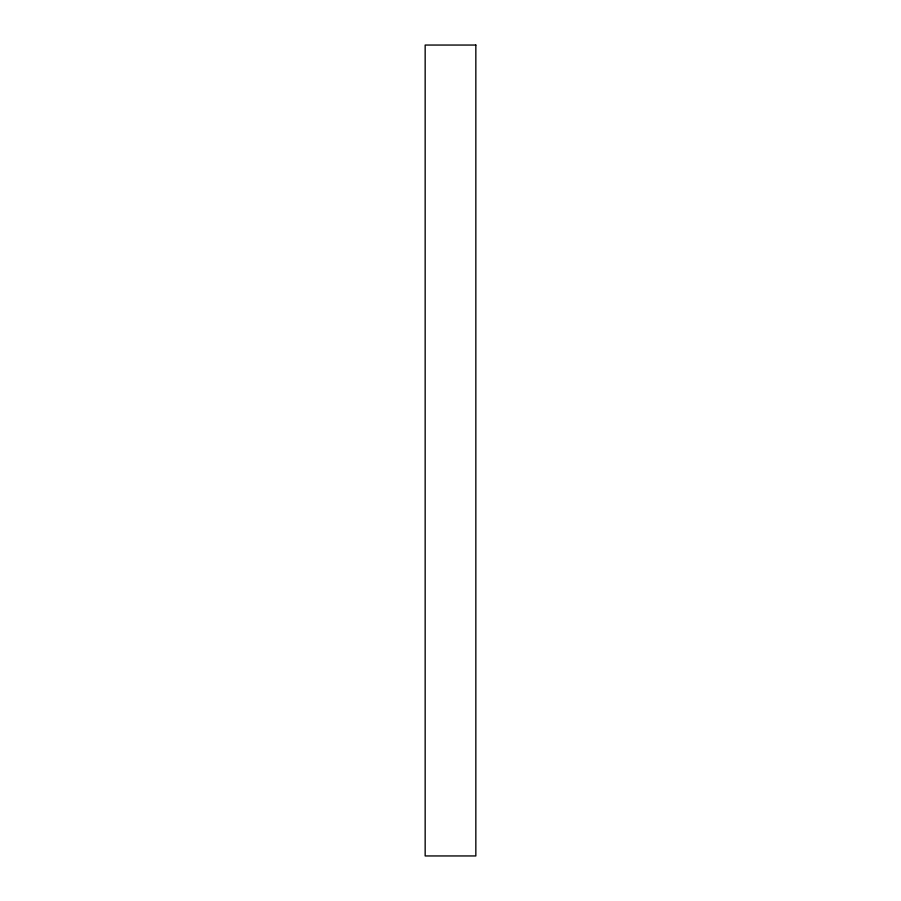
<?xml version="1.0" encoding="UTF-8"?>
<svg xmlns="http://www.w3.org/2000/svg" width="901" height="901" viewBox="0 0 901 901"><rect width="100%" height="100%" fill="white"/><g stroke="black" fill="none" stroke-linecap="round" stroke-linejoin="round"><path stroke-width="1.35" d="M475.841 45.05L425.159 45.05L425.159 855.95L475.841 855.95L475.841 45.05"/></g></svg>
